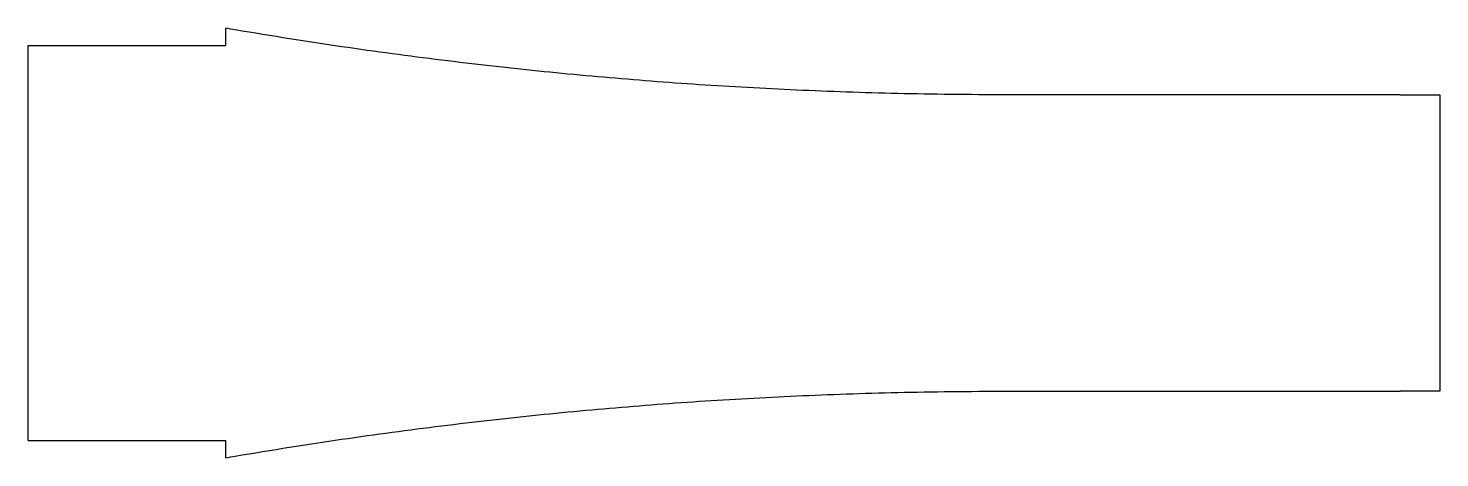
# Model space of a CAD drawing. Header units: millimetres. Extents: x 131.1 to 202.5, y -4.9 to 16.9.
import ezdxf

# ---------------------------------------------------------------- set-up
doc = ezdxf.new("R2010")
doc.units = ezdxf.units.MM

msp = doc.modelspace()

# ---------------------------------------------------------------- linework, layer by layer
at = {"color": 7, "linetype": 'Continuous', "lineweight": 25}
for p, q in [((141.101, 16), (141.101, 16.867)), ((131.101, 16), (141.101, 16)), ((131.101, -4), (131.101, 16)), ((200.504, 13.5), (202.504, 13.5)), ((202.504, 13.5), (202.504, -1.5)), ((202.504, -1.5), (200.504, -1.5)), ((131.101, -4), (141.101, -4)), ((141.101, -4.867), (141.101, -4))]:
    msp.add_line(p, q, dxfattribs=at)
for points, knots in [([(200.504, 13.5), (199.075, 13.5), (196.923, 13.5), (194.089, 13.5), (191.634, 13.5), (189.048, 13.5), (185.72, 13.5), (183.068, 13.5), (180.929, 13.5), (179.049, 13.5), (176.737, 13.523), (174.092, 13.58), (171.528, 13.666), (169.025, 13.776), (165.741, 13.955), (161.709, 14.24), (156.9, 14.68), (152.026, 15.232), (147.015, 15.903), (143.285, 16.491), (141.26, 16.839), (141.101, 16.867)], [0.0164132, 0.0164132, 0.0164132, 0.0164132, 0.0240975, 0.0279396, 0.0317818, 0.0356239, 0.039466, 0.0471503, 0.0509925, 0.0548346, 0.0625189, 0.0702031, 0.0778874, 0.0855717, 0.0932559, 0.1086245, 0.123993, 0.1393616, 0.1547301, 0.1700987, 0.1714033, 0.1714033, 0.1714033, 0.1714033]), ([(141.101, -4.867), (141.26, -4.839), (143.285, -4.491), (147.015, -3.903), (152.026, -3.232), (156.9, -2.68), (161.709, -2.24), (165.741, -1.955), (169.025, -1.776), (171.528, -1.666), (174.092, -1.58), (176.737, -1.523), (179.049, -1.5), (180.929, -1.5), (183.068, -1.5), (185.72, -1.5), (189.048, -1.5), (191.634, -1.5), (194.089, -1.5), (196.923, -1.5), (199.075, -1.5), (200.504, -1.5)], [0.8450099, 0.8450099, 0.8450099, 0.8450099, 0.8463146, 0.8616831, 0.8770517, 0.8924202, 0.9077887, 0.9231573, 0.9308416, 0.9385258, 0.9462101, 0.9538944, 0.9615786, 0.9654208, 0.9692629, 0.9769472, 0.9807893, 0.9846315, 0.9884736, 0.9923157, 1, 1, 1, 1])]:
    msp.add_open_spline(points, degree=3, knots=knots, dxfattribs=at)

doc.saveas('drawing.dxf')
